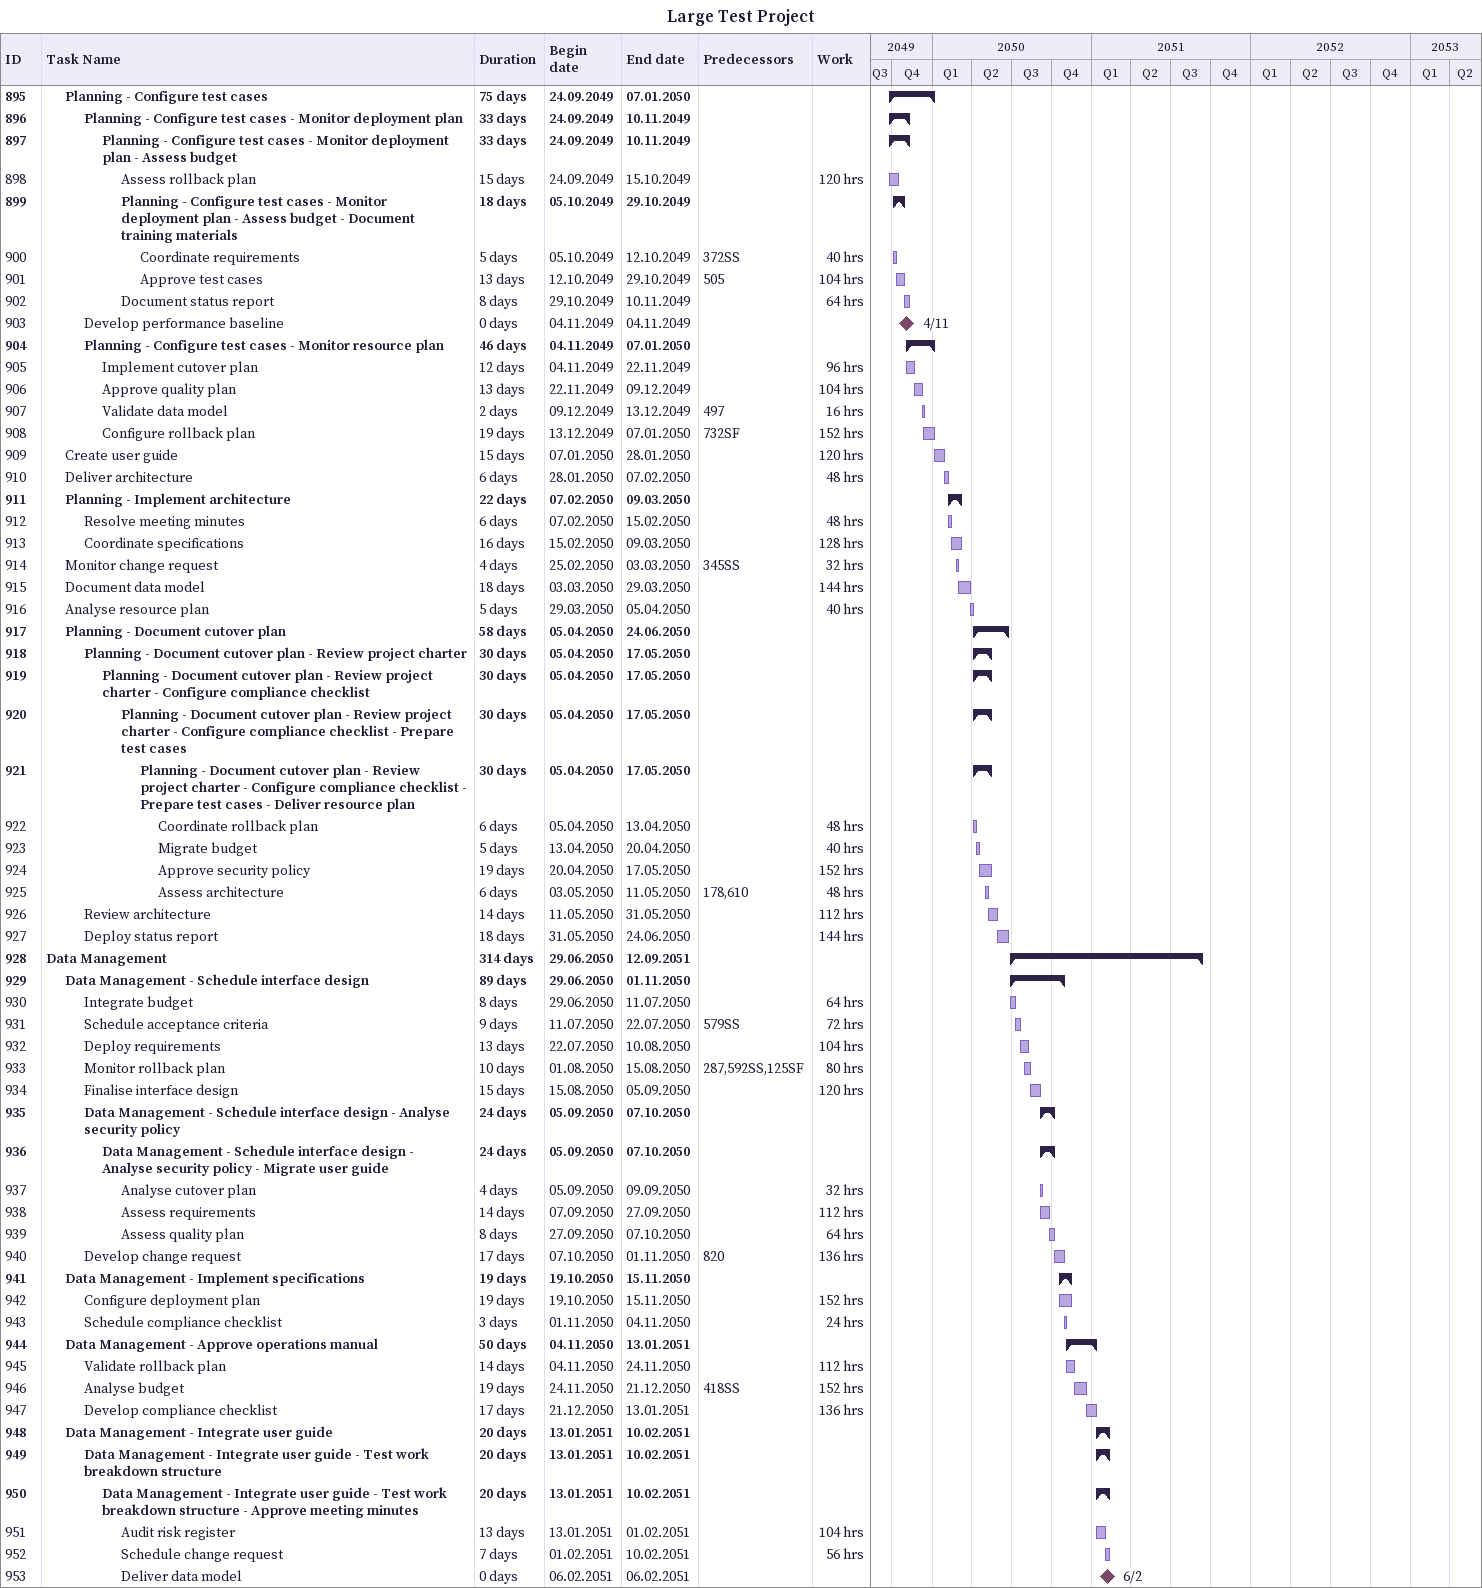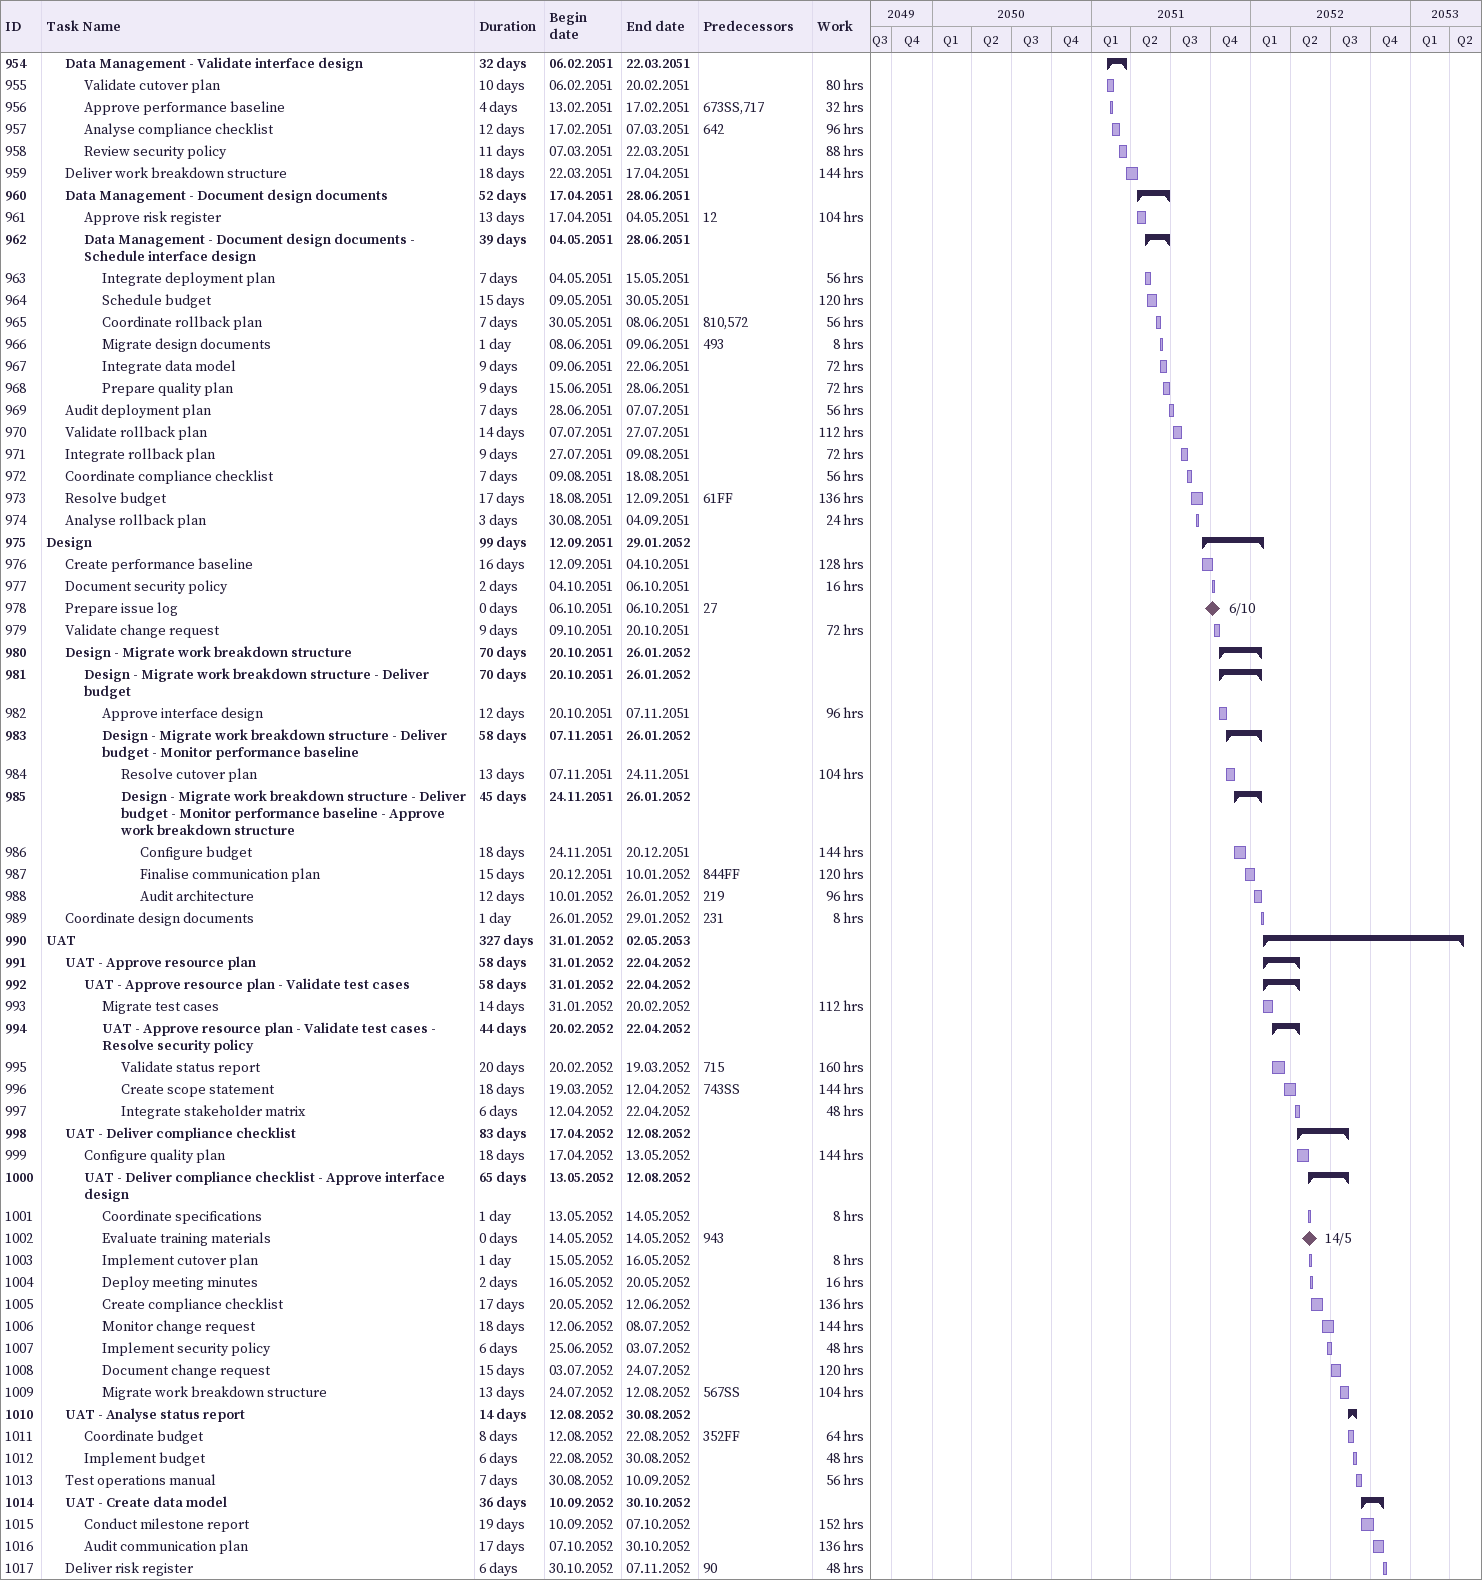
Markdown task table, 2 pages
Large Test Project

| ID | Level | Task | Duration | Start | Finish | Predecessors | Work (h) |
|---|---|---|---|---|---|---|---|
| 895 | 2 | **Planning - Configure test cases** | 75d | 2049-09-24 | 2050-01-07 |  |  |
| 896 | 3 | **Planning - Configure test cases - Monitor deployment plan** | 33d | 2049-09-24 | 2049-11-10 |  |  |
| 897 | 4 | **Planning - Configure test cases - Monitor deployment plan - Assess budget** | 33d | 2049-09-24 | 2049-11-10 |  |  |
| 898 | 5 | Assess rollback plan | 15d | 2049-09-24 | 2049-10-15 |  | 120 |
| 899 | 5 | **Planning - Configure test cases - Monitor deployment plan - Assess budget - Document training materials** | 18d | 2049-10-05 | 2049-10-29 |  |  |
| 900 | 6 | Coordinate requirements | 5d | 2049-10-05 | 2049-10-12 | 372SS | 40 |
| 901 | 6 | Approve test cases | 13d | 2049-10-12 | 2049-10-29 | 505 | 104 |
| 902 | 5 | Document status report | 8d | 2049-10-29 | 2049-11-10 |  | 64 |
| 903 | 3 | Develop performance baseline | 0d | 2049-11-04 | 2049-11-04 |  |  |
| 904 | 3 | **Planning - Configure test cases - Monitor resource plan** | 46d | 2049-11-04 | 2050-01-07 |  |  |
| 905 | 4 | Implement cutover plan | 12d | 2049-11-04 | 2049-11-22 |  | 96 |
| 906 | 4 | Approve quality plan | 13d | 2049-11-22 | 2049-12-09 |  | 104 |
| 907 | 4 | Validate data model | 2d | 2049-12-09 | 2049-12-13 | 497 | 16 |
| 908 | 4 | Configure rollback plan | 19d | 2049-12-13 | 2050-01-07 | 732SF | 152 |
| 909 | 2 | Create user guide | 15d | 2050-01-07 | 2050-01-28 |  | 120 |
| 910 | 2 | Deliver architecture | 6d | 2050-01-28 | 2050-02-07 |  | 48 |
| 911 | 2 | **Planning - Implement architecture** | 22d | 2050-02-07 | 2050-03-09 |  |  |
| 912 | 3 | Resolve meeting minutes | 6d | 2050-02-07 | 2050-02-15 |  | 48 |
| 913 | 3 | Coordinate specifications | 16d | 2050-02-15 | 2050-03-09 |  | 128 |
| 914 | 2 | Monitor change request | 4d | 2050-02-25 | 2050-03-03 | 345SS | 32 |
| 915 | 2 | Document data model | 18d | 2050-03-03 | 2050-03-29 |  | 144 |
| 916 | 2 | Analyse resource plan | 5d | 2050-03-29 | 2050-04-05 |  | 40 |
| 917 | 2 | **Planning - Document cutover plan** | 58d | 2050-04-05 | 2050-06-24 |  |  |
| 918 | 3 | **Planning - Document cutover plan - Review project charter** | 30d | 2050-04-05 | 2050-05-17 |  |  |
| 919 | 4 | **Planning - Document cutover plan - Review project charter - Configure compliance checklist** | 30d | 2050-04-05 | 2050-05-17 |  |  |
| 920 | 5 | **Planning - Document cutover plan - Review project charter - Configure compliance checklist - Prepare test cases** | 30d | 2050-04-05 | 2050-05-17 |  |  |
| 921 | 6 | **Planning - Document cutover plan - Review project charter - Configure compliance checklist - Prepare test cases - Deliver resource plan** | 30d | 2050-04-05 | 2050-05-17 |  |  |
| 922 | 7 | Coordinate rollback plan | 6d | 2050-04-05 | 2050-04-13 |  | 48 |
| 923 | 7 | Migrate budget | 5d | 2050-04-13 | 2050-04-20 |  | 40 |
| 924 | 7 | Approve security policy | 19d | 2050-04-20 | 2050-05-17 |  | 152 |
| 925 | 7 | Assess architecture | 6d | 2050-05-03 | 2050-05-11 | 178, 610 | 48 |
| 926 | 3 | Review architecture | 14d | 2050-05-11 | 2050-05-31 |  | 112 |
| 927 | 3 | Deploy status report | 18d | 2050-05-31 | 2050-06-24 |  | 144 |
| 928 | 1 | **Data Management** | 314d | 2050-06-29 | 2051-09-12 |  |  |
| 929 | 2 | **Data Management - Schedule interface design** | 89d | 2050-06-29 | 2050-11-01 |  |  |
| 930 | 3 | Integrate budget | 8d | 2050-06-29 | 2050-07-11 |  | 64 |
| 931 | 3 | Schedule acceptance criteria | 9d | 2050-07-11 | 2050-07-22 | 579SS | 72 |
| 932 | 3 | Deploy requirements | 13d | 2050-07-22 | 2050-08-10 |  | 104 |
| 933 | 3 | Monitor rollback plan | 10d | 2050-08-01 | 2050-08-15 | 287, 592SS, 125SF | 80 |
| 934 | 3 | Finalise interface design | 15d | 2050-08-15 | 2050-09-05 |  | 120 |
| 935 | 3 | **Data Management - Schedule interface design - Analyse security policy** | 24d | 2050-09-05 | 2050-10-07 |  |  |
| 936 | 4 | **Data Management - Schedule interface design - Analyse security policy - Migrate user guide** | 24d | 2050-09-05 | 2050-10-07 |  |  |
| 937 | 5 | Analyse cutover plan | 4d | 2050-09-05 | 2050-09-09 |  | 32 |
| 938 | 5 | Assess requirements | 14d | 2050-09-07 | 2050-09-27 |  | 112 |
| 939 | 5 | Assess quality plan | 8d | 2050-09-27 | 2050-10-07 |  | 64 |
| 940 | 3 | Develop change request | 17d | 2050-10-07 | 2050-11-01 | 820 | 136 |
| 941 | 2 | **Data Management - Implement specifications** | 19d | 2050-10-19 | 2050-11-15 |  |  |
| 942 | 3 | Configure deployment plan | 19d | 2050-10-19 | 2050-11-15 |  | 152 |
| 943 | 3 | Schedule compliance checklist | 3d | 2050-11-01 | 2050-11-04 |  | 24 |
| 944 | 2 | **Data Management - Approve operations manual** | 50d | 2050-11-04 | 2051-01-13 |  |  |
| 945 | 3 | Validate rollback plan | 14d | 2050-11-04 | 2050-11-24 |  | 112 |
| 946 | 3 | Analyse budget | 19d | 2050-11-24 | 2050-12-21 | 418SS | 152 |
| 947 | 3 | Develop compliance checklist | 17d | 2050-12-21 | 2051-01-13 |  | 136 |
| 948 | 2 | **Data Management - Integrate user guide** | 20d | 2051-01-13 | 2051-02-10 |  |  |
| 949 | 3 | **Data Management - Integrate user guide - Test work breakdown structure** | 20d | 2051-01-13 | 2051-02-10 |  |  |
| 950 | 4 | **Data Management - Integrate user guide - Test work breakdown structure - Approve meeting minutes** | 20d | 2051-01-13 | 2051-02-10 |  |  |
| 951 | 5 | Audit risk register | 13d | 2051-01-13 | 2051-02-01 |  | 104 |
| 952 | 5 | Schedule change request | 7d | 2051-02-01 | 2051-02-10 |  | 56 |
| 953 | 5 | Deliver data model | 0d | 2051-02-06 | 2051-02-06 |  |  |
| 954 | 2 | **Data Management - Validate interface design** | 32d | 2051-02-06 | 2051-03-22 |  |  |
| 955 | 3 | Validate cutover plan | 10d | 2051-02-06 | 2051-02-20 |  | 80 |
| 956 | 3 | Approve performance baseline | 4d | 2051-02-13 | 2051-02-17 | 673SS, 717 | 32 |
| 957 | 3 | Analyse compliance checklist | 12d | 2051-02-17 | 2051-03-07 | 642 | 96 |
| 958 | 3 | Review security policy | 11d | 2051-03-07 | 2051-03-22 |  | 88 |
| 959 | 2 | Deliver work breakdown structure | 18d | 2051-03-22 | 2051-04-17 |  | 144 |
| 960 | 2 | **Data Management - Document design documents** | 52d | 2051-04-17 | 2051-06-28 |  |  |
| 961 | 3 | Approve risk register | 13d | 2051-04-17 | 2051-05-04 | 12 | 104 |
| 962 | 3 | **Data Management - Document design documents - Schedule interface design** | 39d | 2051-05-04 | 2051-06-28 |  |  |
| 963 | 4 | Integrate deployment plan | 7d | 2051-05-04 | 2051-05-15 |  | 56 |
| 964 | 4 | Schedule budget | 15d | 2051-05-09 | 2051-05-30 |  | 120 |
| 965 | 4 | Coordinate rollback plan | 7d | 2051-05-30 | 2051-06-08 | 810, 572 | 56 |
| 966 | 4 | Migrate design documents | 1d | 2051-06-08 | 2051-06-09 | 493 | 8 |
| 967 | 4 | Integrate data model | 9d | 2051-06-09 | 2051-06-22 |  | 72 |
| 968 | 4 | Prepare quality plan | 9d | 2051-06-15 | 2051-06-28 |  | 72 |
| 969 | 2 | Audit deployment plan | 7d | 2051-06-28 | 2051-07-07 |  | 56 |
| 970 | 2 | Validate rollback plan | 14d | 2051-07-07 | 2051-07-27 |  | 112 |
| 971 | 2 | Integrate rollback plan | 9d | 2051-07-27 | 2051-08-09 |  | 72 |
| 972 | 2 | Coordinate compliance checklist | 7d | 2051-08-09 | 2051-08-18 |  | 56 |
| 973 | 2 | Resolve budget | 17d | 2051-08-18 | 2051-09-12 | 61FF | 136 |
| 974 | 2 | Analyse rollback plan | 3d | 2051-08-30 | 2051-09-04 |  | 24 |
| 975 | 1 | **Design** | 99d | 2051-09-12 | 2052-01-29 |  |  |
| 976 | 2 | Create performance baseline | 16d | 2051-09-12 | 2051-10-04 |  | 128 |
| 977 | 2 | Document security policy | 2d | 2051-10-04 | 2051-10-06 |  | 16 |
| 978 | 2 | Prepare issue log | 0d | 2051-10-06 | 2051-10-06 | 27 |  |
| 979 | 2 | Validate change request | 9d | 2051-10-09 | 2051-10-20 |  | 72 |
| 980 | 2 | **Design - Migrate work breakdown structure** | 70d | 2051-10-20 | 2052-01-26 |  |  |
| 981 | 3 | **Design - Migrate work breakdown structure - Deliver budget** | 70d | 2051-10-20 | 2052-01-26 |  |  |
| 982 | 4 | Approve interface design | 12d | 2051-10-20 | 2051-11-07 |  | 96 |
| 983 | 4 | **Design - Migrate work breakdown structure - Deliver budget - Monitor performance baseline** | 58d | 2051-11-07 | 2052-01-26 |  |  |
| 984 | 5 | Resolve cutover plan | 13d | 2051-11-07 | 2051-11-24 |  | 104 |
| 985 | 5 | **Design - Migrate work breakdown structure - Deliver budget - Monitor performance baseline - Approve work breakdown structure** | 45d | 2051-11-24 | 2052-01-26 |  |  |
| 986 | 6 | Configure budget | 18d | 2051-11-24 | 2051-12-20 |  | 144 |
| 987 | 6 | Finalise communication plan | 15d | 2051-12-20 | 2052-01-10 | 844FF | 120 |
| 988 | 6 | Audit architecture | 12d | 2052-01-10 | 2052-01-26 | 219 | 96 |
| 989 | 2 | Coordinate design documents | 1d | 2052-01-26 | 2052-01-29 | 231 | 8 |
| 990 | 1 | **UAT** | 327d | 2052-01-31 | 2053-05-02 |  |  |
| 991 | 2 | **UAT - Approve resource plan** | 58d | 2052-01-31 | 2052-04-22 |  |  |
| 992 | 3 | **UAT - Approve resource plan - Validate test cases** | 58d | 2052-01-31 | 2052-04-22 |  |  |
| 993 | 4 | Migrate test cases | 14d | 2052-01-31 | 2052-02-20 |  | 112 |
| 994 | 4 | **UAT - Approve resource plan - Validate test cases - Resolve security policy** | 44d | 2052-02-20 | 2052-04-22 |  |  |
| 995 | 5 | Validate status report | 20d | 2052-02-20 | 2052-03-19 | 715 | 160 |
| 996 | 5 | Create scope statement | 18d | 2052-03-19 | 2052-04-12 | 743SS | 144 |
| 997 | 5 | Integrate stakeholder matrix | 6d | 2052-04-12 | 2052-04-22 |  | 48 |
| 998 | 2 | **UAT - Deliver compliance checklist** | 83d | 2052-04-17 | 2052-08-12 |  |  |
| 999 | 3 | Configure quality plan | 18d | 2052-04-17 | 2052-05-13 |  | 144 |
| 1000 | 3 | **UAT - Deliver compliance checklist - Approve interface design** | 65d | 2052-05-13 | 2052-08-12 |  |  |
| 1001 | 4 | Coordinate specifications | 1d | 2052-05-13 | 2052-05-14 |  | 8 |
| 1002 | 4 | Evaluate training materials | 0d | 2052-05-14 | 2052-05-14 | 943 |  |
| 1003 | 4 | Implement cutover plan | 1d | 2052-05-15 | 2052-05-16 |  | 8 |
| 1004 | 4 | Deploy meeting minutes | 2d | 2052-05-16 | 2052-05-20 |  | 16 |
| 1005 | 4 | Create compliance checklist | 17d | 2052-05-20 | 2052-06-12 |  | 136 |
| 1006 | 4 | Monitor change request | 18d | 2052-06-12 | 2052-07-08 |  | 144 |
| 1007 | 4 | Implement security policy | 6d | 2052-06-25 | 2052-07-03 |  | 48 |
| 1008 | 4 | Document change request | 15d | 2052-07-03 | 2052-07-24 |  | 120 |
| 1009 | 4 | Migrate work breakdown structure | 13d | 2052-07-24 | 2052-08-12 | 567SS | 104 |
| 1010 | 2 | **UAT - Analyse status report** | 14d | 2052-08-12 | 2052-08-30 |  |  |
| 1011 | 3 | Coordinate budget | 8d | 2052-08-12 | 2052-08-22 | 352FF | 64 |
| 1012 | 3 | Implement budget | 6d | 2052-08-22 | 2052-08-30 |  | 48 |
| 1013 | 2 | Test operations manual | 7d | 2052-08-30 | 2052-09-10 |  | 56 |
| 1014 | 2 | **UAT - Create data model** | 36d | 2052-09-10 | 2052-10-30 |  |  |
| 1015 | 3 | Conduct milestone report | 19d | 2052-09-10 | 2052-10-07 |  | 152 |
| 1016 | 3 | Audit communication plan | 17d | 2052-10-07 | 2052-10-30 |  | 136 |
| 1017 | 2 | Deliver risk register | 6d | 2052-10-30 | 2052-11-07 | 90 | 48 |
